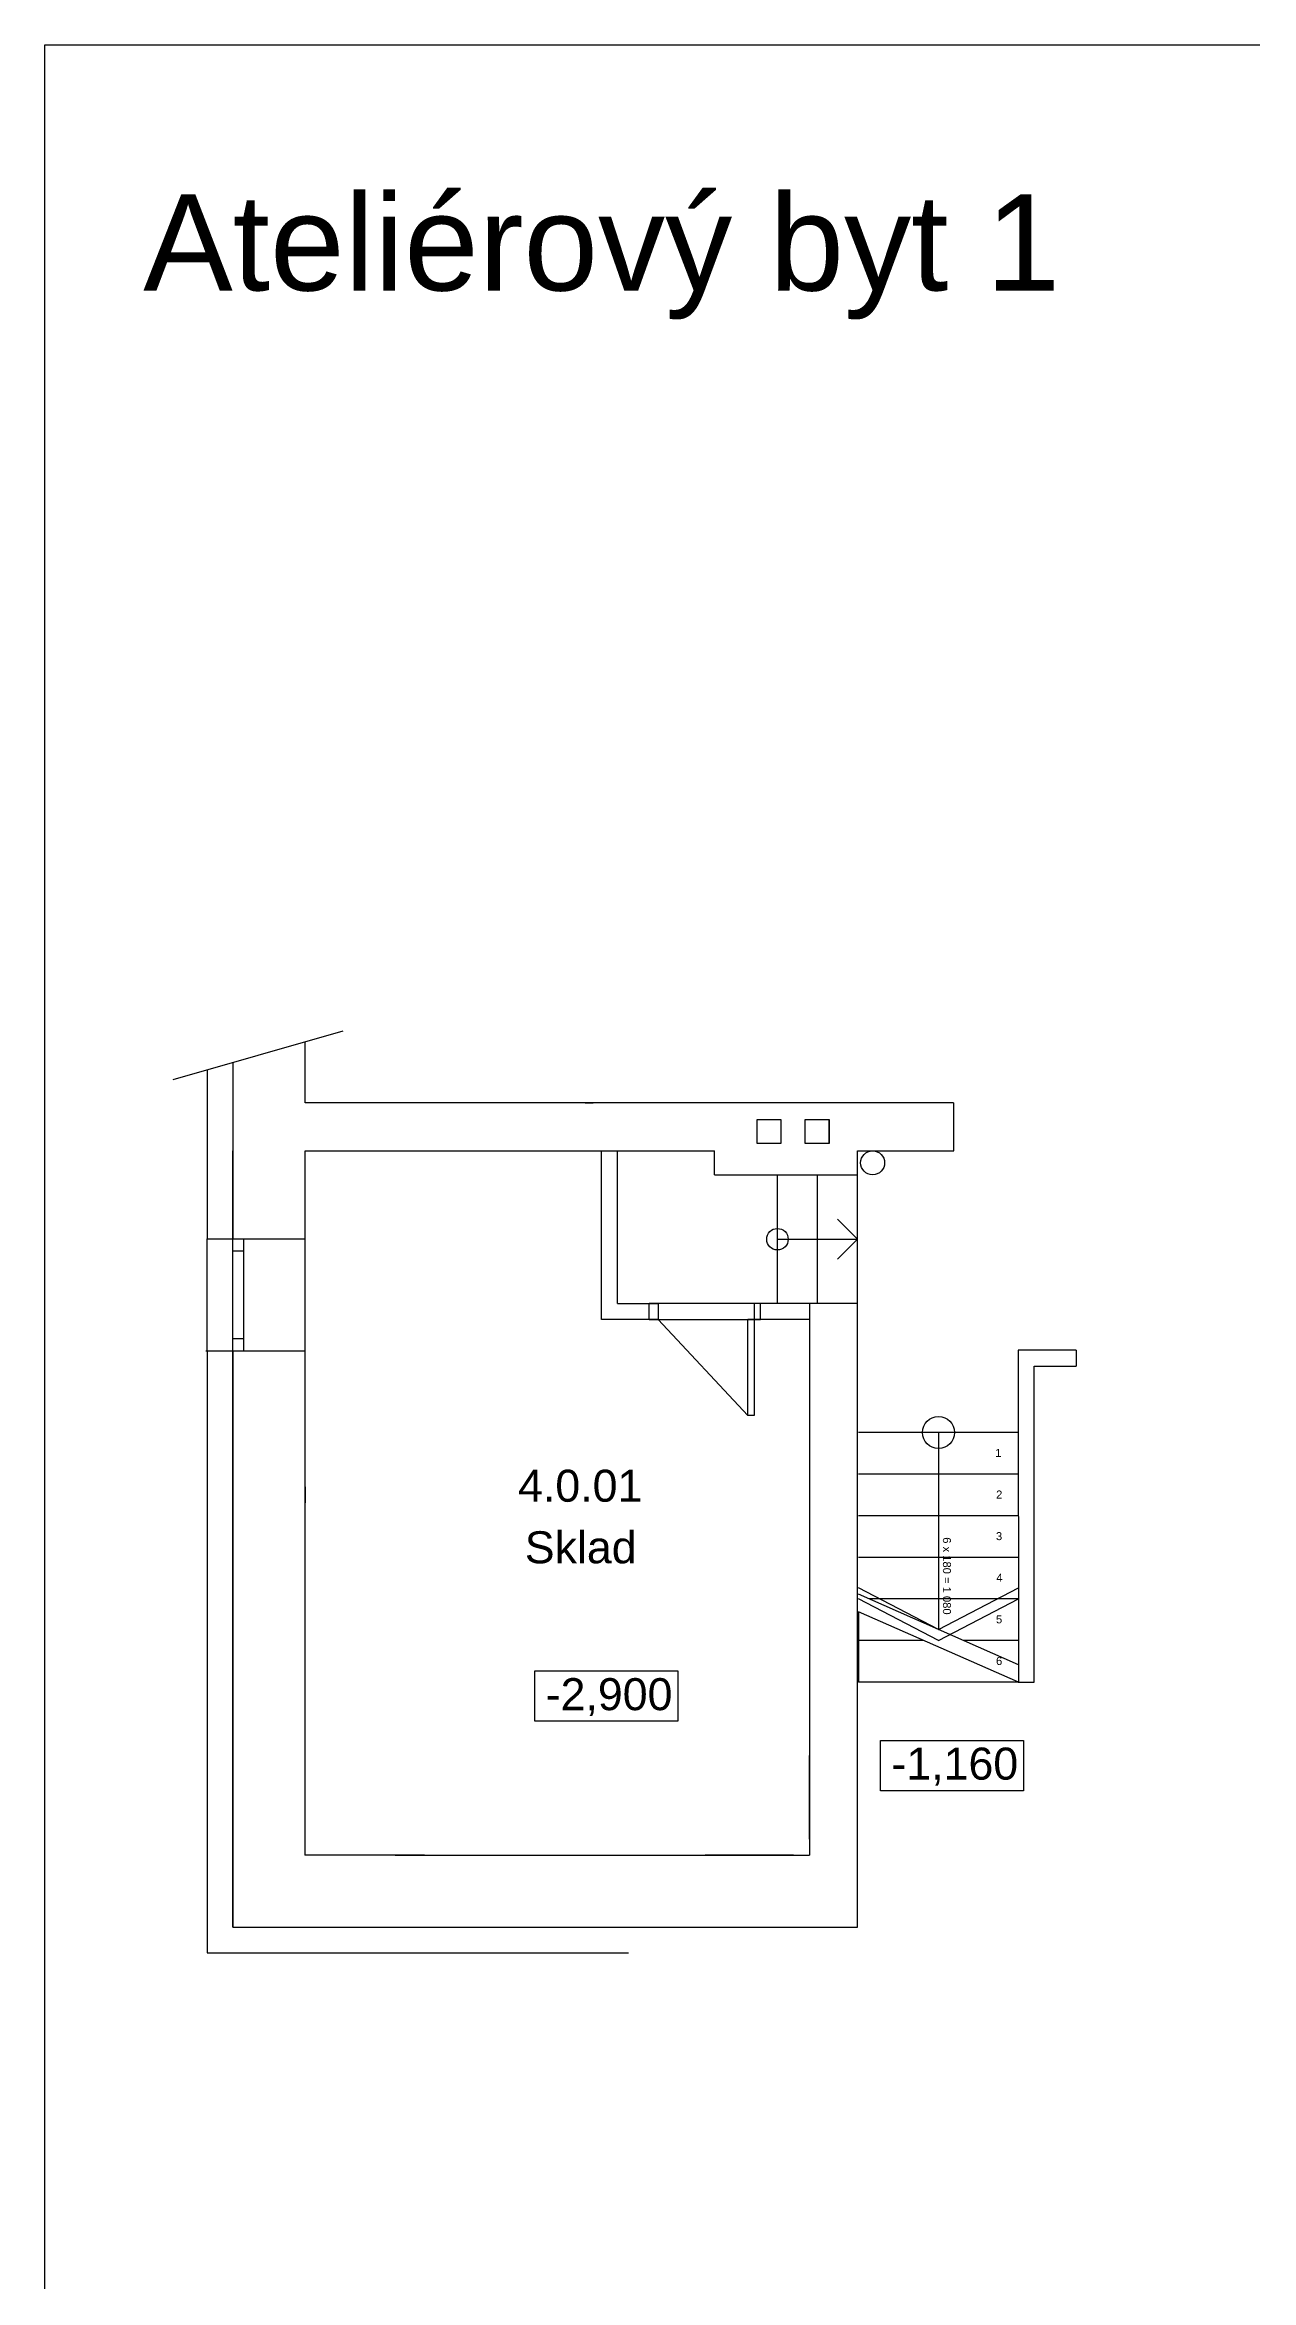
# Model space of a CAD drawing. Header units: millimetres. Extents: x 1480 to 86316, y 1484 to 27567.
# Drawn here: x 1480 to 9019, y 13600 to 27567 of the extents above; entities that cross this region are included whole.
import ezdxf

# ---------------------------------------------------------------- set-up
doc = ezdxf.new("R2010")
doc.units = ezdxf.units.MM
doc.layers.add('sládek zona', color=7, linetype='Continuous')
doc.styles.add('GENERATED_STYLE_1', font='arial.ttf')

msp = doc.modelspace()

# ---------------------------------------------------------------- linework, layer by layer
at = {"color": 3, "lineweight": 30}
for p, q in [((1480, 27567.5), (18306.6, 27567.5)), ((1480, 6908.8), (1480, 27567.5))]:
    msp.add_line(p, q, dxfattribs=at)
at = {"color": 7}
for p, q in [((2282.3, 21102.7), (3343.8, 21407.4)), ((2654.6, 21209.5), (2654.6, 20106.6)), ((2656.2, 20106.6), (2656.6, 21210.1)), ((4855.8, 20956.8), (4905.8, 20956.8)), ((5930.8, 20702.7), (5930.8, 20852.2)), ((5930.8, 20852.2), (6080.4, 20852.2)), ((6080.4, 20852.2), (6080.4, 20702.7)), ((6080.8, 20702.7), (6080.8, 20852.2)), ((6230.8, 20702.7), (6230.8, 20852.2)), ((6230.8, 20702.7), (6230.8, 20852.2)), ((6230.8, 20702.7), (6230.8, 20852.2)), ((6230.8, 20852.2), (6380.8, 20852.2)), ((6380.4, 20852.2), (6380.4, 20702.7)), ((6380.4, 20852.2), (6380.4, 20702.7)), ((6380.4, 20852.2), (6380.4, 20702.7)), ((6380.8, 20702.7), (6380.8, 20852.2)), ((6380.8, 20702.7), (6380.8, 20852.2)), ((6380.8, 20702.7), (6380.8, 20852.2)), ((6080.4, 20702.7), (5930.8, 20702.7)), ((6380.4, 20702.7), (6230.8, 20702.7)), ((6380.4, 20702.7), (6230.8, 20702.7)), ((6380.4, 20702.7), (6230.8, 20702.7)), ((7108.3, 20656.6), (7158.3, 20656.6)), ((6058.3, 19702), (6058.3, 20506.6)), ((6308.3, 19702), (6308.3, 20506.6)), ((6558.3, 19702), (6558.3, 20506.6)), ((6558.3, 20104.3), (6433.3, 20229.3)), ((2494.6, 19406.5), (2494.6, 20106.6)), ((2655.9, 19406.5), (2655.9, 20106.6)), ((2655.9, 20031), (2724.6, 20031)), ((2724.6, 19406.5), (2724.6, 20106.6)), ((3108.3, 19406.5), (3108.3, 20106.6)), ((6058.3, 20104.3), (6558.3, 20104.3)), ((6558.3, 20104.3), (6433.3, 19979.3)), ((5257, 19702), (5313.2, 19702)), ((5257, 19602), (5257, 19702)), ((5313.2, 19702), (5257, 19702)), ((6158.3, 19702), (5313.2, 19702)), ((6158.3, 19702), (5606, 19702)), ((5953.2, 19702), (5913.2, 19702)), ((5953.2, 19702), (5913.2, 19702)), ((5953.2, 19602), (5953.2, 19702)), ((6558.3, 19702), (6458.3, 19702)), ((6558.3, 19702), (6458.3, 19702)), ((5257, 19602), (5313.2, 19602)), ((5313.2, 19602), (5257, 19602)), ((5313.2, 19602), (5873.2, 19002)), ((5313.2, 19602), (5913.2, 19602)), ((5873.2, 19002), (5873.2, 19602)), ((5873.2, 19602), (5953.2, 19602)), ((5953.2, 19602), (5873.2, 19602)), ((5913.2, 19602), (5913.2, 19002)), ((6558.3, 19511.2), (6558.3, 19608.2)), ((2655.9, 19484), (2724.6, 19484)), ((2654.6, 19406.5), (2654.6, 15806.6)), ((2654.6, 15806.6), (2655.9, 19406.5)), ((7925, 19411.2), (7563.1, 19411.2)), ((7563.1, 19411.2), (7564.4, 17336.6)), ((7663.1, 17336.6), (7663.1, 19311.2)), ((7663.1, 19311.2), (7925, 19311.2)), ((7925, 19411.2), (7925, 19311.2)), ((5913.2, 19002), (5873.2, 19002)), ((6258.3, 18962), (6258.3, 18862.2)), ((6258.3, 18962), (6258.3, 18862.2)), ((6558.3, 18796.6), (6558.3, 18861.8)), ((7564.4, 18896.6), (6564.4, 18896.6)), ((7564.4, 18896.6), (6564.4, 18896.6)), ((7564.4, 18896.6), (6564.4, 18896.6)), ((7564.4, 18896.6), (6564.4, 18896.6)), ((7064.4, 18896.6), (7064.4, 17665.9)), ((7564.4, 18636.6), (6564.4, 18636.6)), ((7564.4, 18636.6), (6564.4, 18636.6)), ((3108.3, 18556.6), (3108.3, 18456.6)), ((7564.4, 18376.6), (6564.4, 18376.6)), ((7564.4, 18376.6), (6564.4, 18376.6)), ((7564.4, 18116.6), (6564.4, 18116.6)), ((7564.4, 18116.6), (6564.4, 18116.6)), ((7064.4, 17665.9), (6564.4, 17925.9)), ((7564.4, 17445.9), (6564.4, 17885.9)), ((7064.4, 17665.9), (7564.4, 17925.9)), ((7064.4, 17596.6), (6564.4, 17856.6)), ((7564.4, 17336.6), (6564.4, 17776.6)), ((6564.4, 17776.6), (6564.4, 17336.6)), ((7564.4, 17856.6), (6630.9, 17856.6)), ((7564.4, 17856.6), (6630.9, 17856.6)), ((7064.4, 17596.6), (7564.4, 17856.6)), ((6973.5, 17596.6), (6564.4, 17596.6)), ((6973.5, 17596.6), (6564.4, 17596.6)), ((7564.4, 17596.6), (7221.8, 17596.6)), ((7564.4, 17596.6), (7221.8, 17596.6)), ((4541.9, 17406.8), (5435.6, 17406.8)), ((4541.9, 17092.5), (4541.9, 17406.8)), ((5435.6, 17406.8), (5435.6, 17092.5)), ((7564.4, 17336.6), (6564.4, 17336.6)), ((7564.4, 17336.6), (7663.1, 17336.6)), ((5435.6, 17092.5), (4541.9, 17092.5)), ((6702.1, 16973), (7595.8, 16973)), ((6702.1, 16658.7), (6702.1, 16973)), ((7595.8, 16973), (7595.8, 16658.7)), ((3108.3, 16356.6), (3108.3, 16879.8)), ((7595.8, 16658.7), (6702.1, 16658.7)), ((6158.3, 16256.6), (5606, 16256.6)), ((2654.6, 15806.6), (6544.5, 15806.6)), ((2658.3, 15806.6), (3854.6, 15806.6)), ((5195.6, 15806.6), (5195.6, 15806.6)), ((5464.3, 15806.6), (6558.3, 15806.6)), ((2494.6, 15646.6), (3854.6, 15646.6))]:
    msp.add_line(p, q, dxfattribs=at)
at = {"color": 7, "lineweight": 30}
for p, q in [((3108.3, 20956.6), (3108.3, 21339.7)), ((3108.3, 21056.6), (3108.3, 21339.7)), ((2494.6, 21163.6), (2494.6, 20106.6)), ((7158.3, 20957), (3108.3, 20956.6)), ((7158.3, 20956.6), (7158.3, 20656.6)), ((3108.3, 20106.6), (3108.3, 20656.6)), ((3108.3, 20656.6), (5665, 20656.6)), ((3208.3, 20656.6), (3543.1, 20656.6)), ((3208.3, 20656.6), (3543.1, 20656.6)), ((4958.3, 19602), (4958.3, 20656.6)), ((5058.3, 19702), (5058.3, 20656.6)), ((5665, 20506.6), (5665, 20656.6)), ((6558.3, 20506.6), (6558.3, 20656.6)), ((6558.3, 20656.6), (7159.9, 20656.6)), ((5665, 20506.6), (6558.3, 20506.6)), ((2494.6, 20106.6), (3108.3, 20106.6)), ((5058.3, 19702), (5058.3, 19760.5)), ((5058.3, 19702), (5313.2, 19702)), ((5313.2, 19702), (5313.2, 19602)), ((6258.3, 19702), (5913.2, 19702)), ((5913.2, 19702), (5913.2, 19602)), ((6558.3, 19702), (6058.3, 19702)), ((6258.3, 19702), (6258.3, 16256.6)), ((6558.3, 15806.6), (6558.3, 19702)), ((5313.2, 19602), (4958.3, 19602)), ((6258.3, 19602), (5913.2, 19602)), ((2486.6, 19406.5), (3108.3, 19406.5)), ((2494.6, 19406.5), (2494.6, 15646.6)), ((3108.3, 16256.6), (3108.3, 19406.5)), ((6259.3, 16356.6), (6259.3, 16879.8)), ((3853.6, 16256.6), (3105.7, 16256.6)), ((3669.6, 16256.6), (6258.3, 16256.6)), ((2494.6, 15646.6), (5127.1, 15646.6))]:
    msp.add_line(p, q, dxfattribs=at)
at = {"color": 7}
for centre, radius in [((6653.1, 20581.6), 75), ((6058.3, 20104.3), 67.2), ((7064.4, 18896.6), 100)]:
    msp.add_circle(centre, radius, dxfattribs=at)
msp.add_point((7564.4, 17336.6), dxfattribs=at)

# ---------------------------------------------------------------- texts
at = {"color": 7, "style": 'GENERATED_STYLE_1'}
for s, rotation, p in [('1', 360, (7418.9, 18744.4)), ('2', 360, (7424.4, 18484.4)), ('  6 x 180 = 1 080', 270, (7092.2, 18281.2)), ('3', 360, (7423.6, 18224.4)), ('4', 360, (7425.6, 17964.5)), ('5', 360, (7423.6, 17704.5)), ('6', 360, (7423.9, 17444.4))]:
    msp.add_text(s, height=50, rotation=rotation, dxfattribs=at).set_placement(p)
for s, p in [('4.0.01', (4437.5, 18464.3)), ('         -2,900', (3911.6, 17161.9)), ('         -1,160', (6071.8, 16728))]:
    msp.add_text(s, height=200, dxfattribs=at).set_placement(p)
at = {"layer": 'sládek zona', "color": 7, "style": 'GENERATED_STYLE_1'}
for s, height, p in [('Ateliérový byt 1 ', 600, (2095.7, 26031.8)), ('Sklad', 200, (4479.5, 18079.7))]:
    msp.add_text(s, height=height, dxfattribs=at).set_placement(p)

doc.saveas('drawing.dxf')
